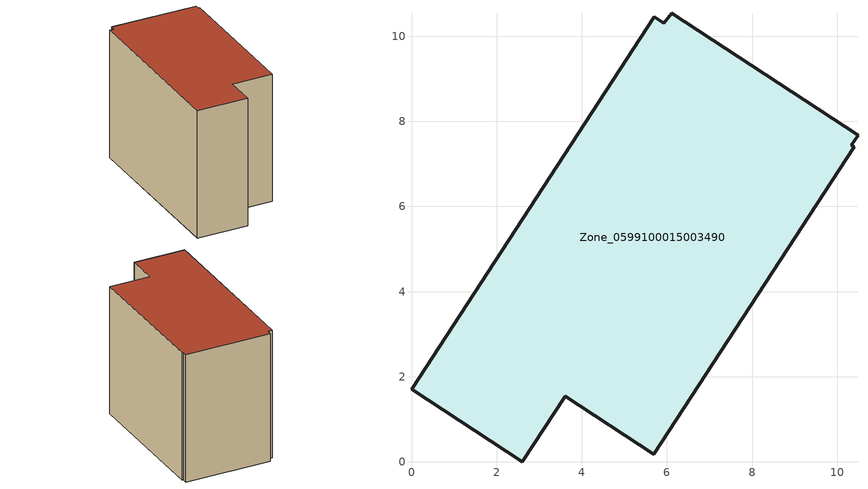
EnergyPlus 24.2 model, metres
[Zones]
Zone_0599100015003490
 floor ground (C_G): 3.62,1.54 2.61,0 0,1.71 5.7,10.45 5.93,10.3 6.11,10.54 10.49,7.67 10.33,7.44 10.39,7.4 5.69,0.18 z0.85
 wall outside (C_F): 5.7,10.45 0,1.71 2.61,0 3.62,1.54 5.69,0.18 10.39,7.4 10.33,7.44 10.49,7.67 6.11,10.54 5.93,10.3 5.7,10.45 z0.85:8.81
 roof outside (C_R): 5.69,0.18 10.39,7.4 10.33,7.44 10.49,7.67 6.11,10.54 5.93,10.3 5.7,10.45 0,1.71 2.61,0 3.62,1.54 z8.81
[BUILDING]
Pand.0599100015003490: North Axis=0; Terrain=City; Loads Convergence Tolerance Value=0.04; Temperature Convergence Tolerance Value=0.4; Solar Distribution=FullExterior; Maximum Number of Warmup Days=25; Minimum Number of Warmup Days=1
[Site:Location]
Rotterdam.The.Hague.AP_ZH_NLD Design_Conditions: Latitude=51.96; Longitude=4.45; Time Zone=1; Elevation=-4.5
[SITE:GROUNDTEMPERATURE:BUILDINGSURFACE]
18, 18, 18, 18, 18, 18, 18, 18, 18, 18, 18, 18
[MATERIAL] Thermal Absorptance=0.9; Solar Absorptance=0.7; Visible Absorptance=0.7
Name | Roughness | Thickness | Conductivity | Density | Specific Heat
G.TI.1965-1974 | MediumSmooth | 0.15 | 0.882353 | 540 | 1210
F.TI.1965-1974 | Rough | 0.3 | 0.697674 | 1920 | 840
R.TI.1965-1974 | MediumRough | 0.2 | 0.232558 | 1500 | 1000
[CONSTRUCTION]
C_G: G.TI.1965-1974
C_F: F.TI.1965-1974
C_R: R.TI.1965-1974
[ZONE]
Zone_0599100015003490: Type=1; Multiplier=1; Ceiling Height=Autocalculate; Volume=Autocalculate; Floor Area=autocalculate; Part of Total Floor Area=Yes
[ZONEINFILTRATION:DESIGNFLOWRATE]
Infil_Zone_0599100015003490: Zone or ZoneList or Space or SpaceList=Zone_0599100015003490; Schedule=AlwaysOn; Design Flow Rate Calculation Method=Flow/Area; Flow Rate per Floor Area=0.003; Constant Term Coefficient=1; Temperature Term Coefficient=0; Velocity Term Coefficient=0; Velocity Squared Term Coefficient=0
[HVACTEMPLATE:ZONE:IDEALLOADSAIRSYSTEM]
Zone_0599100015003490: Maximum Heating Supply Air Temperature=50; Minimum Cooling Supply Air Temperature=13; Maximum Heating Supply Air Humidity Ratio=0.0156; Minimum Cooling Supply Air Humidity Ratio=0.0077; Heating Limit=NoLimit; Cooling Limit=NoLimit; Dehumidification Control Type=ConstantSensibleHeatRatio; Cooling Sensible Heat Ratio=0.7; Dehumidification Setpoint=60; Humidification Control Type=None; Humidification Setpoint=30; Outdoor Air Method=None; Outdoor Air Flow Rate per Person=0.00944; Outdoor Air Flow Rate per Zone Floor Area=0; Outdoor Air Flow Rate per Zone=0; Demand Controlled Ventilation Type=None; Outdoor Air Economizer Type=NoEconomizer; Heat Recovery Type=None; Sensible Heat Recovery Effectiveness=0.7; Latent Heat Recovery Effectiveness=0.65
[ZONECONTROL:THERMOSTAT]
ThermostatControl_Zone_0599100015003490: Zone or ZoneList=Zone_0599100015003490; Control Type Schedule=DualSetpointControlType; Control 1=Thermostat_Zone_0599100015003490; Temperature Difference Between Cutout And Setpoint=0
[THERMOSTATSETPOINT:DUALSETPOINT]
Thermostat_Zone_0599100015003490: Heating Setpoint Temperature Schedule=HeatingSetpoint_Zone_0599100015003490; Cooling Setpoint Temperature Schedule=CoolingSetpoint_Zone_0599100015003490
[SCHEDULE:COMPACT]
HeatingSetpoint_Zone_0599100015003490: Through: 12/31, For: AllDays, Until: 24:00, 21
CoolingSetpoint_Zone_0599100015003490: Through: 12/31, For: AllDays, Until: 24:00, 24
DualSetpointControlType: Through: 12/31, For: AllDays, Until: 24:00, 4
AlwaysOn: Through: 12/31, For: AllDays, Until: 24:00, 1
